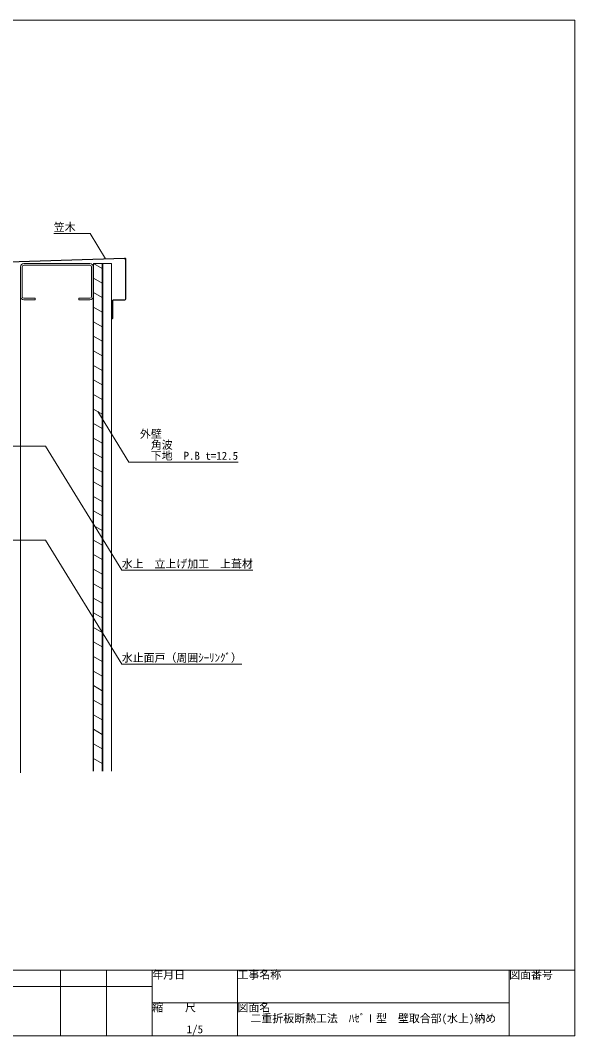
# Model space of a CAD drawing. Units: millimetres at full size, sheet at 1:5; details may follow other scales. Extents: x -3142 to 7368, y -2477 to 957.
# Drawn here: x 6606 to 7368, y -2477 to -1082 of the extents above; entities that cross this region are included whole.
import ezdxf
from ezdxf.enums import TextEntityAlignment as Align

# ---------------------------------------------------------------- set-up
doc = ezdxf.new("R2010")
doc.units = ezdxf.units.MM
doc.header["$LTSCALE"] = 5
doc.layers.add('0-0_0', color=7, linetype='Continuous', lineweight=18)
doc.styles.add('ＭＳ ゴシック', font='')
doc.styles.get('ＭＳ ゴシック').set_extended_font_data('MS Gothic')

msp = doc.modelspace()

# ---------------------------------------------------------------- linework, layer by layer
at = {"layer": '0-0_0', "color": 4}
for p, q in [((6701.975, -1375.515), (6651.975, -1375.515)), ((6723.221, -1410.132), (6701.975, -1375.515)), ((6706.661, -1416.56), (6718.634, -1416.56)), ((6706.661, -1416.56), (6718.634, -1423.472)), ((6706.661, -2113.862), (6706.661, -1416.56)), ((6718.634, -2113.862), (6718.634, -1416.56)), ((6706.661, -1436.56), (6718.634, -1443.472)), ((6706.661, -1456.56), (6718.634, -1463.472)), ((6706.661, -1476.56), (6718.634, -1483.472)), ((6706.661, -1496.56), (6718.634, -1503.472)), ((6706.661, -1516.56), (6718.634, -1523.472)), ((6706.661, -1536.56), (6718.634, -1543.472)), ((6706.661, -1556.56), (6718.634, -1563.472)), ((6706.661, -1576.56), (6718.634, -1583.472)), ((6706.661, -1596.56), (6718.634, -1603.472)), ((6706.661, -1616.56), (6718.634, -1623.472)), ((6755.336, -1689.571), (6712.648, -1620.016)), ((6706.661, -1636.56), (6718.634, -1643.472)), ((6706.661, -1656.56), (6718.634, -1663.472)), ((6534.54, -1667.508), (6640.81, -1667.508)), ((6640.81, -1667.508), (6745.425, -1837.966)), ((6706.661, -1676.56), (6718.634, -1683.472)), ((6706.661, -1696.56), (6718.634, -1703.472)), ((6755.336, -1689.571), (6905.336, -1689.571)), ((6706.661, -1716.56), (6718.634, -1723.472)), ((6706.661, -1736.56), (6718.634, -1743.472)), ((6706.661, -1756.56), (6718.634, -1763.472)), ((6706.661, -1776.56), (6718.634, -1783.472)), ((6706.661, -1796.56), (6718.634, -1803.472)), ((6706.661, -1816.56), (6718.634, -1823.472)), ((6706.661, -1836.56), (6718.634, -1843.472)), ((6745.425, -1837.966), (6925.425, -1837.966)), ((6706.661, -1856.56), (6718.634, -1863.472)), ((6706.661, -1876.56), (6718.634, -1883.472)), ((6706.661, -1896.56), (6718.634, -1903.472)), ((6706.661, -1916.56), (6718.634, -1923.472)), ((6706.661, -1936.56), (6718.634, -1943.472)), ((6706.661, -1956.56), (6718.634, -1963.472)), ((6706.661, -1976.56), (6718.634, -1983.472)), ((6706.661, -1996.56), (6718.634, -2003.472)), ((6706.661, -2016.56), (6718.634, -2023.472)), ((6706.661, -2036.56), (6718.634, -2043.472)), ((6706.661, -2056.56), (6718.634, -2063.472)), ((6706.661, -2076.56), (6718.634, -2083.472)), ((6706.661, -2096.56), (6718.634, -2103.472))]:
    msp.add_line(p, q, dxfattribs=at)
at = {"layer": '0-0_0', "color": 5}
for p, q in [((6749.397, -1409.339), (6589.855, -1414.154)), ((6589.97, -1414.751), (6749.312, -1409.941)), ((6750.342, -1410.941), (6750.342, -1465.374)), ((6750.942, -1465.474), (6750.942, -1410.838)), ((6732.342, -1467.874), (6732.342, -1491.974)), ((6732.942, -1467.974), (6732.942, -1491.974)), ((6733.842, -1466.374), (6749.342, -1466.374)), ((6749.442, -1466.974), (6733.942, -1466.974)), ((6731.134, -1485.053), (6731.732, -1485)), ((6731.134, -1485.053), (6731.744, -1492.026)), ((6731.732, -1485), (6732.342, -1491.974))]:
    msp.add_line(p, q, dxfattribs=at)
at = {"layer": '0-0_0'}
for p, q in [((6606.308, -1462.041), (6606.308, -1421.241)), ((6608.608, -1421.241), (6608.608, -1462.041)), ((6610.908, -1416.641), (6701.708, -1416.641)), ((6701.708, -1418.941), (6610.908, -1418.941)), ((6704.008, -1462.041), (6704.008, -1421.241)), ((6706.308, -1421.241), (6706.308, -1462.041)), ((6610.908, -1464.341), (6626.308, -1464.341)), ((6626.308, -1464.341), (6626.308, -1466.641)), ((6626.308, -1466.641), (6610.908, -1466.641)), ((6701.708, -1466.641), (6686.308, -1466.641)), ((5407.613, -2387.489), (7367.613, -2387.489)), ((6661.394, -2387.489), (6661.394, -2477.489)), ((6724.394, -2387.489), (6724.394, -2477.489)), ((6787.394, -2387.489), (6787.394, -2477.489)), ((6904.393, -2387.489), (6904.393, -2477.489)), ((7277.613, -2387.489), (7277.613, -2477.489)), ((6787.394, -2409.989), (6535.394, -2409.989)), ((6787.394, -2432.489), (7277.613, -2432.489))]:
    msp.add_line(p, q, dxfattribs=at)
at = {"layer": '0-0_0', "color": 2}
for p, q in [((6719.134, -1416.56), (6731.134, -1416.56)), ((6719.134, -2113.862), (6719.134, -1416.56)), ((6719.634, -2113.862), (6719.634, -1416.56)), ((6731.134, -2113.862), (6731.134, -1416.56))]:
    msp.add_line(p, q, dxfattribs=at)
at = {"layer": '0-0_0', "color": 9}
for p, q in [((6606.308, -1462.041), (6606.308, -2116.393)), ((6706.308, -1462.041), (6706.308, -2113.862))]:
    msp.add_line(p, q, dxfattribs=at)
at = {"layer": '0-0_0'}
msp.add_lwpolyline([(5407.613, -1082.489), (7367.613, -1082.489), (7367.613, -2477.489), (5407.613, -2477.489)], close=True, dxfattribs=at)
msp.add_lwpolyline([(6686.308, -1466.641), (6686.308, -1464.341), (6701.708, -1464.341)], dxfattribs=at)
at = {"layer": '0-0_0', "color": 4}
msp.add_lwpolyline([(6578.924, -1796.607), (6640.81, -1796.607), (6745.425, -1967.065), (6910.425, -1967.065)], dxfattribs=at)
at = {"layer": '0-0_0'}
for centre, radius, start, end in [((6610.908, -1421.241), 4.6, 90, 180), ((6610.908, -1421.241), 2.3, 90, 180), ((6701.708, -1421.241), 4.6, 0, 90), ((6701.708, -1421.241), 2.3, 0, 89.99998), ((6610.908, -1462.041), 4.6, 180, 270), ((6610.908, -1462.041), 2.3, 180, 270), ((6701.708, -1462.041), 4.6, 270, 0), ((6701.708, -1462.041), 2.3, 270, 0)]:
    msp.add_arc(centre, radius, start, end, dxfattribs=at)
at = {"layer": '0-0_0', "color": 5}
for centre, radius, start, end in [((6749.342, -1410.941), 1, 0, 91.72895), ((6749.442, -1410.838), 1.5, 0, 91.72896), ((6733.842, -1467.874), 1.5, 90, 180), ((6733.942, -1467.974), 1, 90, 180), ((6749.342, -1465.374), 1, 270, 0), ((6749.442, -1465.474), 1.5, 270, 0), ((6732.342, -1491.974), 0.6, 184.99998, 359.99998)]:
    msp.add_arc(centre, radius, start, end, dxfattribs=at)

# ---------------------------------------------------------------- texts
at = {"layer": '0-0_0', "style": 'ＭＳ ゴシック'}
for s, p in [('笠木', (6651.975, -1375.515)), ('外壁', (6770.336, -1659.57)), ('\u3000角波', (6770.336, -1674.57)), ('\u3000下地\u3000P.B t=12.5', (6770.336, -1689.571)), ('水上\u3000立上げ加工\u3000上葺材', (6745.425, -1837.966)), ('水止面戸（周囲ｼｰﾘﾝｸﾞ）', (6745.425, -1967.065)), ('年月日', (6787.394, -2402.489)), ('工事名称', (6904.393, -2402.489)), ('図面番号', (7277.613, -2402.489)), ('縮\u3000\u3000尺', (6787.394, -2447.489)), ('図面名', (6904.393, -2447.489)), ('二重折板断熱工法\u3000ﾊｾﾞⅠ型\u3000壁取合部(水上)納め', (6922.253, -2462.489)), ('1/5', (6834.643, -2477.489))]:
    msp.add_text(s, height=11, dxfattribs=at).set_placement(p, align=Align.BOTTOM_LEFT)

doc.saveas('drawing.dxf')
